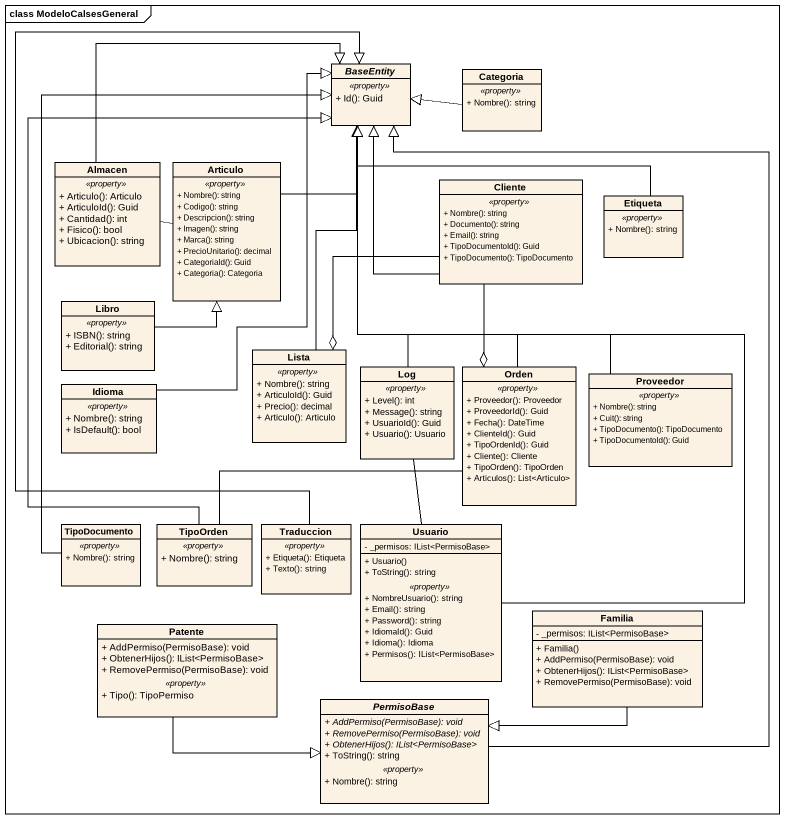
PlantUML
@startuml
mainframe class ModeloCalsesGeneral
hide circle
hide empty members
skinparam classAttributeIconSize 0
abstract class BaseEntity {
  .. <<property>> ..
  + Id(): Guid
}
class Categoria {
  .. <<property>> ..
  + Nombre(): string
}
class Almacen {
  .. <<property>> ..
  + Articulo(): Articulo
  + ArticuloId(): Guid
  + Cantidad(): int
  + Fisico(): bool
  + Ubicacion(): string
}
class Articulo {
  .. <<property>> ..
  + Nombre(): string
  + Codigo(): string
  + Descripcion(): string
  + Imagen(): string
  + Marca(): string
  + PrecioUnitario(): decimal
  + CategoriaId(): Guid
  + Categoria(): Categoria
}
class Cliente {
  .. <<property>> ..
  + Nombre(): string
  + Documento(): string
  + Email(): string
  + TipoDocumentoId(): Guid
  + TipoDocumento(): TipoDocumento
}
class Etiqueta {
  .. <<property>> ..
  + Nombre(): string
}
class Libro {
  .. <<property>> ..
  + ISBN(): string
  + Editorial(): string
}
class Idioma {
  .. <<property>> ..
  + Nombre(): string
  + IsDefault(): bool
}
class Lista {
  .. <<property>> ..
  + Nombre(): string
  + ArticuloId(): Guid
  + Precio(): decimal
  + Articulo(): Articulo
}
class Log {
  .. <<property>> ..
  + Level(): int
  + Message(): string
  + UsuarioId(): Guid
  + Usuario(): Usuario
}
class Orden {
  .. <<property>> ..
  + Proveedor(): Proveedor
  + ProveedorId(): Guid
  + Fecha(): DateTime
  + ClienteId(): Guid
  + TipoOrdenId(): Guid
  + Cliente(): Cliente
  + TipoOrden(): TipoOrden
  + Articulos(): List<Articulo>
}
class Proveedor {
  .. <<property>> ..
  + Nombre(): string
  + Cuit(): string
  + TipoDocumento(): TipoDocumento
  + TipoDocumentoId(): Guid
}
class TipoDocumento {
  .. <<property>> ..
  + Nombre(): string
}
class TipoOrden {
  .. <<property>> ..
  + Nombre(): string
}
class Traduccion {
  .. <<property>> ..
  + Etiqueta(): Etiqueta
  + Texto(): string
}
class Usuario {
  - _permisos: IList<PermisoBase>
  --
  + Usuario()
  + ToString(): string
  .. <<property>> ..
  + NombreUsuario(): string
  + Email(): string
  + Password(): string
  + IdiomaId(): Guid
  + Idioma(): Idioma
  + Permisos(): IList<PermisoBase>
}
class Patente {
  + AddPermiso(PermisoBase): void
  + ObtenerHijos(): IList<PermisoBase>
  + RemovePermiso(PermisoBase): void
  .. <<property>> ..
  + Tipo(): TipoPermiso
}
class Familia {
  - _permisos: IList<PermisoBase>
  + Familia()
  + AddPermiso(PermisoBase): void
  + ObtenerHijos(): IList<PermisoBase>
  + RemovePermiso(PermisoBase): void
}
abstract class PermisoBase {
  {abstract} + AddPermiso(PermisoBase): void
  {abstract} + RemovePermiso(PermisoBase): void
  {abstract} + ObtenerHijos(): IList<PermisoBase>
  + ToString(): string
  .. <<property>> ..
  + Nombre(): string
}
Categoria -left-|> BaseEntity
Almacen -right-|> BaseEntity
Articulo -up-|> BaseEntity
Articulo -left- Almacen
Cliente -up-|> BaseEntity
Cliente --o Lista
Cliente --o Orden
Etiqueta -left-|> BaseEntity
Libro -up-|> Articulo
Idioma -up-|> BaseEntity
Lista -up-|> BaseEntity
Log -up-|> BaseEntity
Log -- Usuario
Orden -up-|> BaseEntity
Proveedor -up-|> BaseEntity
TipoDocumento -up-|> BaseEntity
TipoOrden -up-|> BaseEntity
TipoOrden -right- Orden
Traduccion -up-|> BaseEntity
Usuario -up-|> BaseEntity
Patente -right-|> PermisoBase
Familia -left-|> PermisoBase
PermisoBase -up-|> BaseEntity
@enduml
